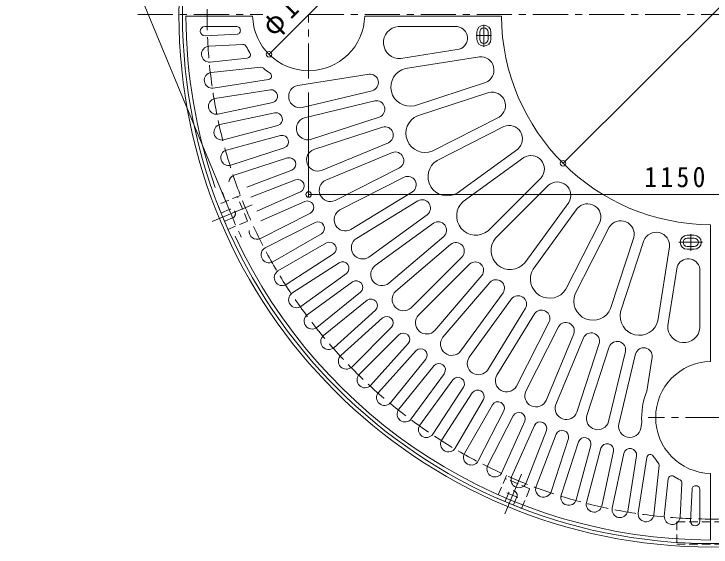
# Model space of a CAD drawing. Units: millimetres at full size, sheet at 1:10; details may follow other scales. Extents: x -1879 to 1866, y -1364 to 1359.
# Drawn here: x -1877 to -882, y -434 to 327 of the extents above; entities that cross this region are included whole.
import ezdxf

# ---------------------------------------------------------------- set-up
doc = ezdxf.new("R2010")
doc.units = ezdxf.units.MM
doc.header["$LTSCALE"] = 10
doc.header["$PDMODE"] = 32
doc.header["$PDSIZE"] = 8
for name, pattern in [('CHAIN1', [8, 5, -1, 1, -1]), ('CHAIN2', [12, 9, -1, 1, -1]), ('DASHED1', [1.8, 1.2, -0.6]), ('DASHED3', [4, 3, -1])]:
    doc.linetypes.add(name, pattern=pattern)
for name, color, linetype, lineweight in [('0-0_通り芯', 3, 'Continuous', 9), ('0-1_躯体', 2, 'DASHED1', 9), ('0-4_その他', 6, 'Continuous', 9)]:
    doc.layers.add(name, color=color, linetype=linetype, lineweight=lineweight)
doc.styles.add('ＭＳ ゴシック', font='')
doc.styles.get('ＭＳ ゴシック').set_extended_font_data('MS Gothic')

msp = doc.modelspace()

# ---------------------------------------------------------------- linework, layer by layer
at = {"layer": '0-0_通り芯'}
for p, q in [((-1631.11, 324.5), (-1536.09, 324.5)), ((-1376.14, 324.5), (-1181.11, 324.5)), ((-1604.33, 309.5), (-1558.78, 309.5)), ((-1328.42, 309.5), (-1243.82, 309.5)), ((-1603.97, 296.12), (-1558.3, 298.52)), ((-1216.11, 291.5), (-1216.11, 301.5)), ((-1212.11, 291.5), (-1212.11, 301.5)), ((-1200.11, 291.5), (-1200.11, 301.5)), ((-1196.11, 291.5), (-1196.11, 301.5)), ((-1598.57, 281.39), (-1549.99, 283.93)), ((-1324.82, 263.81), (-1241.27, 277.05)), ((-1596.8, 258.82), (-1543.69, 264.4)), ((-1318.1, 249.69), (-1212.48, 266.42)), ((-1595.23, 243.9), (-1524.48, 251.33)), ((-1471.75, 225.35), (-1370.03, 241.47)), ((-1592.27, 221.45), (-1513.24, 233.97)), ((-1305.35, 196.54), (-1203.64, 229.59)), ((-1589.93, 206.64), (-1510.75, 219.18)), ((-1465.5, 193.91), (-1365.35, 217.96)), ((-1300.71, 182.27), (-1199, 215.32)), ((-1585.8, 184.38), (-1507.39, 201.05)), ((-1462, 179.33), (-1361.85, 203.37)), ((-1582.68, 169.71), (-1504.27, 186.37)), ((-1453.3, 148.47), (-1355.34, 180.3)), ((-1279.79, 131.77), (-1184.51, 180.32)), ((-1577.4, 147.69), (-1499.96, 168.44)), ((-1448.66, 134.2), (-1350.71, 166.03)), ((-1272.98, 118.41), (-1177.7, 166.96)), ((-1573.52, 133.2), (-1496.08, 153.95)), ((-1437.57, 104.12), (-1342.41, 143.54)), ((-1567.09, 111.5), (-1490.84, 136.27)), ((-1431.82, 90.27), (-1336.67, 129.68)), ((-1244.42, 71.8), (-1157.91, 134.66)), ((-1562.45, 97.23), (-1486.21, 122)), ((-1235.6, 59.67), (-1149.09, 122.53)), ((-1544.13, 80.02), (-1480.05, 104.62)), ((-1418.4, 61.15), (-1326.63, 107.91)), ((-1538.38, 66.16), (-1474.67, 90.62)), ((-1411.59, 47.79), (-1319.83, 94.54)), ((-1200.11, 18.11), (-1124.49, 93.72)), ((-1189.5, 7.5), (-1113.88, 83.12)), ((-1529.96, 45.82), (-1467.62, 73.58)), ((-1395.93, 19.81), (-1308.11, 73.63)), ((-1524.22, 31.96), (-1461.52, 59.88)), ((-1388.09, 7.03), (-1300.27, 60.84)), ((-1147.94, -28), (-1085.08, 58.52)), ((-1525.01, 6.83), (-1453.58, 43.23)), ((-1370.28, -19.63), (-1286.95, 40.91)), ((-1135.8, -36.81), (-1072.95, 49.7)), ((-1518.2, -6.53), (-1446.77, 29.86)), ((-1089.2, -65.37), (-1040.65, 29.91)), ((-1361.46, -31.77), (-1278.14, 28.77)), ((-1075.83, -72.18), (-1027.28, 23.1)), ((-883.11, -168.53), (-883.11, 26.5)), ((-1507.39, -26.43), (-1437.97, 13.66)), ((-1341.61, -56.95), (-1263.29, 9.95)), ((-916.11, 11.5), (-906.11, 11.5)), ((-1499.89, -39.42), (-1430.47, 0.67)), ((-1025.33, -93.1), (-992.29, 8.6)), ((-1011.07, -97.73), (-978.02, 3.97)), ((-916.11, 7.5), (-906.11, 7.5)), ((-1331.87, -68.35), (-1253.56, -1.46)), ((-957.92, -110.5), (-941.19, -4.87)), ((-916.11, -4.5), (-906.11, -4.5)), ((-916.11, -8.5), (-906.11, -8.5)), ((-1488.07, -58.72), (-1420.83, -15.06)), ((-1310.11, -91.89), (-1237.28, -19.06)), ((-1479.9, -71.3), (-1412.66, -27.64)), ((-1299.5, -102.5), (-1226.68, -29.67)), ((-943.8, -117.21), (-930.56, -33.66)), ((-898.11, -120.81), (-898.11, -36.21)), ((-1467.07, -89.96), (-1402.22, -42.84)), ((-1275.96, -124.26), (-1209.07, -45.94)), ((-1458.26, -102.09), (-1393.4, -54.97)), ((-1264.55, -134), (-1197.67, -55.69)), ((-1444.47, -120.05), (-1382.17, -69.6)), ((-1239.38, -153.85), (-1178.84, -70.52)), ((-1227.24, -162.67), (-1166.7, -79.35)), ((-1435.03, -131.71), (-1372.73, -81.26)), ((-1420.33, -148.93), (-1360.76, -95.28)), ((-1200.59, -180.48), (-1146.77, -92.66)), ((-1410.29, -160.07), (-1350.72, -106.43)), ((-1187.79, -188.31), (-1133.98, -100.5)), ((-1159.82, -203.98), (-1113.06, -112.21)), ((-1146.46, -210.79), (-1099.7, -119.03)), ((-1394.71, -176.5), (-1338.02, -119.81)), ((-1117.34, -224.22), (-1077.93, -129.06)), ((-1384.1, -187.1), (-1327.42, -130.41)), ((-1103.48, -229.95), (-1064.07, -134.8)), ((-1367.68, -202.69), (-1314.04, -143.11)), ((-1073.41, -241.05), (-1041.58, -143.09)), ((-1059.14, -245.68), (-1027.31, -147.74)), ((-1356.54, -212.72), (-1302.89, -153.14)), ((-1028.28, -254.39), (-1004.24, -154.24)), ((-1013.7, -257.89), (-989.66, -157.74)), ((-1339.32, -227.43), (-1288.87, -165.12)), ((-973.85, -211.1), (-966.14, -162.42)), ((-1327.66, -236.86), (-1277.21, -174.56)), ((-1309.7, -250.65), (-1262.58, -185.79)), ((-1297.57, -259.46), (-1250.45, -194.61)), ((-1278.91, -272.29), (-1235.25, -205.05)), ((-1266.33, -280.46), (-1222.67, -213.22)), ((-1247.03, -292.29), (-1206.94, -222.86)), ((-1234.04, -299.78), (-1193.95, -230.36)), ((-1214.14, -310.59), (-1177.75, -239.16)), ((-1200.78, -317.4), (-1164.38, -245.97)), ((-1180.34, -327.14), (-1147.74, -253.91)), ((-982.26, -264.15), (-980.87, -255.42)), ((-1166.64, -333.24), (-1134.03, -260.01)), ((-1145.72, -341.91), (-1116.99, -267.06)), ((-1131.72, -347.28), (-1102.99, -272.44)), ((-1110.38, -354.84), (-1085.61, -278.6)), ((-1096.11, -359.48), (-1071.34, -283.23)), ((-1074.41, -365.91), (-1053.66, -288.47)), ((-1059.92, -369.79), (-1039.17, -292.35)), ((-1037.9, -375.07), (-1021.24, -296.66)), ((-1023.23, -378.19), (-1006.56, -299.77)), ((-1000.97, -382.32), (-988.43, -303.14)), ((-986.16, -384.66), (-973.64, -305.63)), ((-963.71, -387.62), (-956.28, -316.87)), ((-948.79, -389.19), (-943.21, -336.08)), ((-883.11, -423.5), (-883.11, -328.48)), ((-926.22, -390.96), (-923.68, -342.38)), ((-911.49, -396.36), (-909.09, -350.7)), ((-898.11, -396.72), (-898.11, -351.17))]:
    msp.add_line(p, q, dxfattribs=at)
at = {"layer": '0-0_通り芯', "linetype": 'CHAIN1'}
for p, q in [((-1456.11, 235.19), (-1456.11, 326.5)), ((-1206.11, 280.32), (-1206.11, 311.88)), ((-1217.23, 296.5), (-1195.38, 296.5)), ((-911.11, -10.75), (-911.11, 13.27)), ((-927.89, 1.5), (-894.28, 1.5)), ((-788.41, -248.5), (-971.78, -248.5))]:
    msp.add_line(p, q, dxfattribs=at)
at = {"layer": '0-0_通り芯', "color": 7}
for p, q in [((-1456.11, 66.75), (-1456.11, 215.19)), ((-1456.11, 69.75), (-306.11, 69.75))]:
    msp.add_line(p, q, dxfattribs=at)
at = {"layer": '0-0_通り芯'}
for centre, radius, start, end in [((-881.11, 326.5), 750, 180.15279, 199.19377), ((-1456.11, 326.5), 80, 181.43251, 358.56749), ((-881.11, 326.5), 300, 180.38197, 269.61803), ((-1604.04, 302.81), 6.69, 92.50121, 270.52779), ((-1558.78, 304.5), 5, 12.09511, 90), ((-1326.42, 286.67), 22.91, 94.98753, 274.00975), ((-1246.28, 292.98), 16.7, 287.45601, 81.54337), ((-1206.11, 301.5), 10, 0, 180), ((-1558.57, 303.51), 5, 272.99985, 12.64581), ((-1456.11, 326.5), 100, 192.09438, 192.64563), ((-1206.11, 301.5), 6, 0, 180), ((-1206.11, 291.5), 10, 180, 0), ((-1206.11, 291.5), 6, 180, 0), ((-1597.58, 270.11), 11.32, 95.0412, 273.9614), ((-1549.73, 278.94), 5, 26.93196, 92.99992), ((-1456.11, 326.5), 100, 206.93184, 212.96008), ((-1544.21, 269.37), 5, 276.00012, 32.95978), ((-1210.91, 247.32), 19.16, 292.27588, 94.71568), ((-1523.96, 246.36), 5, 49.74626, 96.00012), ((-1456.11, 326.5), 100, 229.74629, 236.52884), ((-1311.55, 223.15), 27.33, 103.86299, 283.12669), ((-1593.65, 232.69), 11.32, 98.04126, 276.96146), ((-1514.02, 238.91), 5, 278.99982, 56.52901), ((-1368.58, 229.53), 12.02, 285.61531, 96.91191), ((-1509.65, 210), 9.24, 284.18272, 96.81287), ((-1468.57, 209.64), 16.03, 101.43134, 281.05307), ((-1194.46, 196.7), 19.16, 301.27588, 103.71568), ((-1587.76, 195.53), 11.32, 101.0386, 279.9588), ((-1359.47, 191.58), 12.02, 290.11531, 101.41191), ((-1502.69, 177.27), 9.24, 287.18272, 99.81287), ((-1457.6, 163.91), 16.03, 105.93134, 285.55307), ((-1290.09, 157.09), 27.33, 112.86299, 292.12669), ((-1579.94, 158.72), 11.32, 104.0386, 282.9588), ((-1347.41, 154.47), 12.02, 294.61531, 105.91191), ((-1170.3, 149.28), 19.16, 310.27588, 112.71568), ((-1494.03, 144.94), 9.24, 290.18272, 102.81287), ((-1570.2, 122.38), 11.32, 107.0386, 285.9588), ((-1443.06, 119.18), 16.03, 110.43134, 290.05307), ((-1332.48, 118.41), 12.02, 299.11531, 110.41191), ((-1483.69, 113.11), 9.24, 293.18272, 105.81287), ((-1139.02, 106.23), 19.16, 319.27588, 121.71568), ((-1258.55, 95.2), 27.33, 121.86299, 301.12669), ((-1558.57, 86.6), 11.32, 110.0386, 172.60297), ((-1471.69, 81.87), 9.24, 296.18272, 108.81287), ((-1425.06, 75.73), 16.03, 114.93134, 294.55307), ((-1314.76, 83.64), 12.02, 303.61531, 114.91191), ((-1101.38, 68.59), 19.16, 328.27588, 130.71568), ((-1458.08, 51.3), 9.24, 299.18272, 111.81287), ((-1294.37, 50.37), 12.02, 308.11531, 119.41191), ((-1217.72, 39), 27.33, 130.86299, 310.12669), ((-1058.33, 37.31), 19.16, 337.27588, 139.71568), ((-1403.71, 33.83), 16.03, 119.43134, 299.05307), ((-1442.89, 21.48), 9.24, 302.18272, 114.81287), ((-1271.43, 18.79), 12.02, 312.61531, 123.91191), ((-1010.91, 13.15), 19.16, 346.27588, 148.71568), ((-881.11, 326.5), 750, 204.95276, 269.84721), ((-1529.78, 17.1), 11.32, 173.33334, 294.9588), ((-960.29, -3.3), 19.16, 355.27588, 157.71568), ((-916.11, 1.5), 10, 90, 270), ((-906.11, 1.5), 10, 270, 90), ((-1426.16, -7.51), 9.24, 305.18272, 117.81287), ((-1379.14, -6.27), 16.03, 123.93134, 303.55307), ((-1246.09, -10.88), 12.02, 317.11531, 128.41191), ((-1168.6, -10.11), 27.33, 139.86299, 319.12669), ((-916.11, 1.5), 6, 90, 270), ((-906.11, 1.5), 6, 270, 90), ((-1512.7, -16.43), 11.32, 119.0386, 297.9588), ((-1407.93, -35.57), 9.24, 308.18272, 120.81287), ((-1218.49, -38.48), 12.02, 321.61531, 132.91191), ((-914.63, -38.67), 16.7, 8.45663, 162.54399), ((-1493.89, -49.01), 11.32, 122.0386, 300.9588), ((-1351.49, -44.32), 16.03, 128.43134, 308.05307), ((-1112.41, -50.94), 27.33, 148.86299, 328.12669), ((-1388.26, -62.65), 9.24, 311.18272, 123.81287), ((-1188.82, -63.82), 12.02, 326.11531, 137.41191), ((-1320.95, -80.08), 16.03, 132.93134, 312.55307), ((-1473.4, -80.57), 11.32, 125.0386, 303.9588), ((-1367.2, -88.66), 9.24, 314.18272, 126.81287), ((-1157.24, -86.76), 12.02, 330.61531, 141.91191), ((-1050.52, -82.48), 27.33, 157.86299, 337.12669), ((-1123.97, -107.15), 12.02, 335.11531, 146.41191), ((-984.45, -103.94), 27.33, 166.86299, 346.12669), ((-1451.28, -111.01), 11.32, 128.0386, 306.9588), ((-1344.8, -113.53), 9.24, 317.18272, 129.81287), ((-1287.69, -113.34), 16.03, 137.43134, 317.05307), ((-1089.2, -124.87), 12.02, 339.61531, 150.91191), ((-920.94, -118.81), 22.91, 175.99025, 355.01247), ((-1321.14, -137.19), 9.24, 320.18272, 132.81287), ((-1053.14, -139.8), 12.02, 344.11531, 155.41191), ((-1427.6, -140.25), 11.32, 131.0386, 309.9588), ((-1251.93, -143.89), 16.03, 141.93134, 321.55307), ((-1016.02, -151.86), 12.02, 348.61531, 159.91191), ((-978.08, -160.98), 12.02, 353.11531, 164.41191), ((-1296.27, -159.59), 9.24, 323.18272, 135.81287), ((-1402.43, -168.21), 11.32, 134.0386, 312.9588), ((-1213.88, -171.53), 16.03, 146.43134, 326.05307), ((-881.11, -248.5), 80, 91.43251, 268.56749), ((-1270.26, -180.65), 9.24, 326.18272, 138.81287), ((-1375.82, -194.82), 11.32, 137.0386, 315.9588), ((-1173.78, -196.1), 16.03, 150.93134, 330.55307), ((-1243.18, -200.32), 9.24, 329.18272, 141.81287), ((-1347.86, -219.99), 11.32, 140.0386, 318.9588), ((-1215.12, -218.55), 9.24, 332.18272, 144.81287), ((-1131.88, -217.45), 16.03, 155.43134, 335.05307), ((-881.11, -248.5), 100, 158.0329, 183.96724), ((-1186.13, -235.28), 9.24, 335.18272, 147.81287), ((-1318.62, -243.67), 11.32, 143.0386, 321.9588), ((-1088.43, -235.45), 16.03, 159.93134, 339.55307), ((-1156.31, -250.47), 9.24, 338.18272, 150.81287), ((-1043.7, -249.99), 16.03, 164.43134, 344.05307), ((-1125.74, -264.08), 9.24, 341.18272, 153.81287), ((-997.97, -260.96), 16.03, 168.93134, 348.55307), ((-1288.18, -265.79), 11.32, 146.0386, 324.9588), ((-1094.5, -276.08), 9.24, 344.18272, 156.81287), ((-1062.67, -286.42), 9.24, 347.18272, 159.81287), ((-1256.62, -286.28), 11.32, 149.0386, 327.9588), ((-1030.34, -295.08), 9.24, 350.18272, 162.81287), ((-997.61, -302.04), 9.24, 353.18272, 165.81287), ((-1224.04, -305.09), 11.32, 152.0386, 330.9588), ((-968.7, -306.41), 5, 33.47099, 171.00018), ((-881.11, -248.5), 100, 213.47116, 220.25371), ((-1190.51, -322.17), 11.32, 155.0386, 333.9588), ((-961.25, -316.35), 5, 353.99988, 40.25374), ((-1156.14, -337.48), 11.32, 158.0386, 336.9588), ((-938.24, -336.6), 5, 57.04022, 173.99988), ((-881.11, -248.5), 100, 237.03992, 243.06816), ((-928.67, -342.12), 5, 357.00008, 63.06804), ((-1121.01, -350.96), 11.32, 161.0386, 339.9588), ((-904.1, -350.96), 5, 77.35419, 177.00015), ((-881.11, -248.5), 100, 257.35437, 257.90562), ((-903.11, -351.17), 5, 0, 77.90489), ((-1085.23, -362.59), 11.32, 164.0386, 342.9588), ((-1048.89, -372.33), 11.32, 167.0386, 345.9588), ((-1012.08, -380.15), 11.32, 170.0386, 348.9588), ((-974.92, -386.03), 11.32, 173.0386, 351.9588), ((-937.5, -389.97), 11.32, 176.0386, 354.9588), ((-904.8, -396.43), 6.69, 179.47221, 357.49879)]:
    msp.add_arc(centre, radius, start, end, dxfattribs=at)
at = {"layer": '0-0_通り芯', "color": 7}
msp.add_point((-1456.11, 69.75), dxfattribs=at)
at = {"layer": '0-1_躯体', "linetype": 'CHAIN1'}
for p, q in [((-1699.74, 326.5), (-1521.6, 326.5)), ((-1456.11, 326.5), (-61.21, 326.5))]:
    msp.add_line(p, q, dxfattribs=at)
at = {"layer": '0-1_躯体'}
for p, q in [((-1553.55, 68.45), (-1585.89, 55.06)), ((-1543.16, 31.62), (-1557.71, 66.73)), ((-1569.58, 48.36), (-1581.13, 43.58)), ((-1564.61, 36.35), (-1576.16, 31.57)), ((-1174.13, -331.45), (-1187.52, -363.79)), ((-1140.75, -350.15), (-1175.85, -335.61)), ((-1171.26, -357), (-1176.04, -368.54)), ((-1159.25, -361.97), (-1164.03, -373.52)), ((-931.11, -397.5), (-831.11, -397.5)), ((-931.11, -397.5), (-931.11, -429.5)), ((-931.11, -429.5), (-831.11, -429.5))]:
    msp.add_line(p, q, dxfattribs=at)
at = {"layer": '0-1_躯体', "linetype": 'CHAIN2'}
for p, q in [((-1593.77, 31.3), (-1536.86, 54.88)), ((-1176.31, -386.16), (-1152.73, -329.25)), ((-1173.39, -356.11), (-1157.73, -362.6))]:
    msp.add_line(p, q, dxfattribs=at)
at = {"layer": '0-1_躯体'}
for points in [[(-1585.89, 55.06), (-1571.34, 19.95), (-1539.01, 33.34)], [(-1187.52, -363.79), (-1152.42, -378.33), (-1139.02, -346)]]:
    msp.add_lwpolyline(points, dxfattribs=at)
at = {"layer": '0-1_躯体', "linetype": 'Continuous'}
for radius in [760, 755]:
    msp.add_circle((-881.11, 326.5), radius, dxfattribs=at)
at = {"layer": '0-1_躯体', "linetype": 'DASHED3'}
msp.add_circle((-881.11, 326.5), 720, dxfattribs=at)
at = {"layer": '0-1_躯体', "linetype": 'CHAIN1'}
msp.add_arc((-881.11, 326.5), 742.5, 199.97237, 205.33346, dxfattribs=at)
at = {"layer": '0-1_躯体'}
for centre, start, end in [((-1567.09, 42.35), 292.5, 112.5), ((-1165.26, -359.48), 337.5, 157.5)]:
    msp.add_arc(centre, 6.5, start, end, dxfattribs=at)
at = {"layer": '0-4_その他', "color": 7}
for p, q in [((-1876.52, 789.37), (-1574.75, 60.83)), ((-668.98, 538.63), (-1093.25, 114.36)), ((-1512.68, 269.93), (-1399.55, 383.07))]:
    msp.add_line(p, q, dxfattribs=at)
for p in [(-1512.68, 269.93), (-1093.25, 114.36)]:
    msp.add_point(p, dxfattribs=at)

# ---------------------------------------------------------------- texts
at = {"layer": '0-0_通り芯', "color": 2, "insert": (-977.25, 79.75), "char_height": 29.33, "attachment_point": 7, "style": 'ＭＳ ゴシック'}
msp.add_mtext('\\T1.28;\\W0.9;1150', dxfattribs=at)
at = {"layer": '0-4_その他', "color": 2, "insert": (-1500.68, 288.59), "char_height": 29.33, "attachment_point": 7, "rotation": 45, "style": 'ＭＳ ゴシック'}
msp.add_mtext('\\T1.21;\\W0.95;φ160', dxfattribs=at)

doc.saveas('drawing.dxf')
